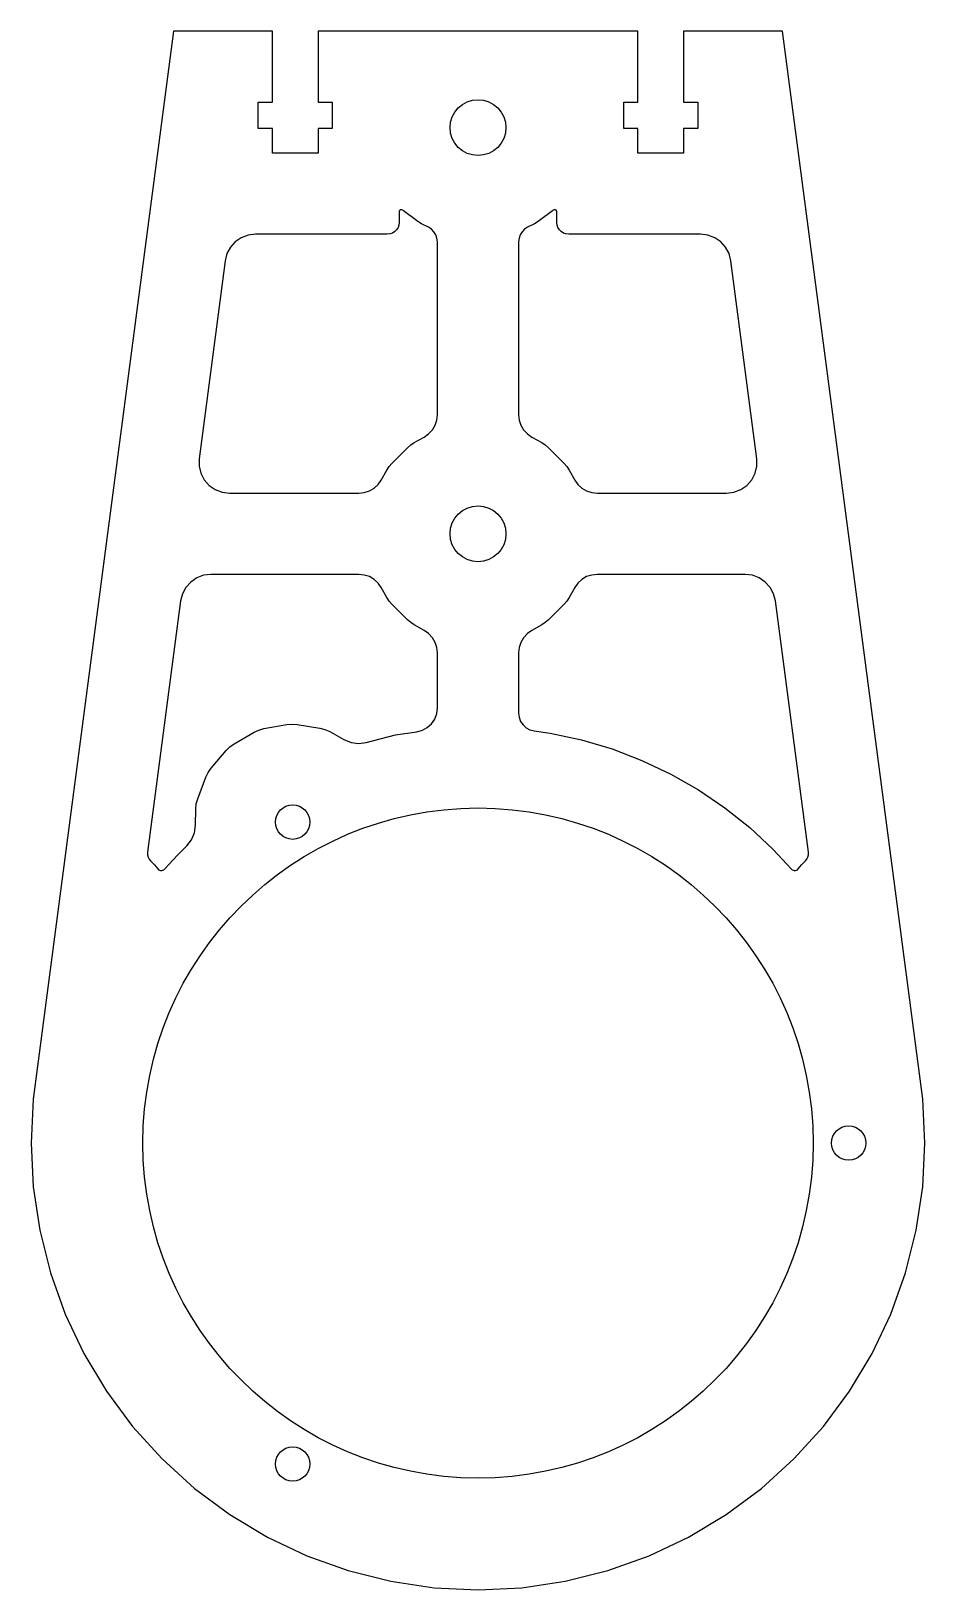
# Model space of a CAD drawing. Header units: millimetres. Extents: x 0 to 88, y 0 to 154.
import ezdxf

# ---------------------------------------------------------------- set-up
doc = ezdxf.new("R2010")
doc.units = ezdxf.units.MM
doc.layers.add('CUT', color=7, linetype='Continuous')

msp = doc.modelspace()

# ---------------------------------------------------------------- linework, layer by layer
at = {"layer": 'CUT'}
for points in [[(0, 44), (0.21, 39.69), (0.85, 35.42), (1.89, 31.23), (3.35, 27.16), (5.2, 23.26), (7.42, 19.55), (9.99, 16.09), (12.89, 12.89), (16.09, 9.99), (19.55, 7.42), (23.26, 5.2), (27.16, 3.35), (31.23, 1.89), (35.42, 0.85), (39.69, 0.21), (44, 0), (48.31, 0.21), (52.58, 0.85), (56.77, 1.89), (60.84, 3.35), (64.74, 5.2), (68.45, 7.42), (71.91, 9.99), (75.11, 12.89), (78.01, 16.09), (80.58, 19.55), (82.8, 23.26), (84.65, 27.16), (86.11, 31.23), (87.15, 35.42), (87.79, 39.69), (88, 44), (87.79, 48.31), (74, 153.5), (64.25, 153.5), (64.25, 146.5), (65.65, 146.5), (65.65, 143.9), (64.25, 143.9), (64.25, 141.5), (59.75, 141.5), (59.75, 143.9), (58.35, 143.9), (58.35, 146.5), (59.75, 146.5), (59.75, 153.5), (28.25, 153.5), (28.25, 146.5), (29.65, 146.5), (29.65, 143.9), (28.25, 143.9), (28.25, 141.5), (23.75, 141.5), (23.75, 143.9), (22.35, 143.9), (22.35, 146.5), (23.75, 146.5), (23.75, 153.5), (14, 153.5), (0.21, 48.31)], [(22.08, 133.5), (21.37, 133.41), (20.69, 133.16), (20.1, 132.75), (19.62, 132.22), (19.28, 131.59), (19.1, 130.89), (16.55, 111.39), (16.54, 110.66), (16.71, 109.96), (17.04, 109.31), (17.52, 108.76), (18.12, 108.35), (18.8, 108.09), (19.52, 108), (32.27, 108), (32.8, 108.06), (33.31, 108.22), (33.77, 108.49), (34.17, 108.86), (34.48, 109.29), (35.02, 110.27), (35.25, 110.62), (35.52, 110.93), (37.07, 112.48), (37.38, 112.75), (37.73, 112.98), (38.71, 113.52), (39.14, 113.83), (39.51, 114.23), (39.78, 114.69), (39.94, 115.2), (40, 115.73), (40, 132.75), (39.96, 133.11), (39.84, 133.45), (39.66, 133.75), (39.41, 134.01), (39.11, 134.2), (38.43, 134.54), (38.19, 134.68), (37.96, 134.84), (36.68, 135.81), (36.59, 135.86), (36.5, 135.89), (36.41, 135.9), (36.4, 135.9), (36.37, 135.9), (36.34, 135.89), (36.31, 135.87), (36.28, 135.84), (36.26, 135.81), (36.25, 135.78), (36.25, 135.75), (36.25, 134.68), (36.22, 134.41), (36.13, 134.17), (35.99, 133.94), (35.81, 133.76), (35.58, 133.62), (35.34, 133.53), (35.07, 133.5)], [(48.89, 134.2), (48.59, 134.01), (48.34, 133.75), (48.16, 133.45), (48.04, 133.11), (48, 132.75), (48, 115.73), (48.06, 115.2), (48.22, 114.69), (48.49, 114.23), (48.86, 113.83), (49.29, 113.52), (50.27, 112.98), (50.62, 112.75), (50.93, 112.48), (52.48, 110.93), (52.75, 110.62), (52.98, 110.27), (53.52, 109.29), (53.83, 108.86), (54.23, 108.49), (54.69, 108.22), (55.2, 108.06), (55.73, 108), (68.48, 108), (69.2, 108.09), (69.88, 108.35), (70.48, 108.76), (70.96, 109.31), (71.29, 109.96), (71.46, 110.66), (71.45, 111.39), (68.9, 130.89), (68.72, 131.59), (68.38, 132.22), (67.9, 132.75), (67.31, 133.16), (66.63, 133.41), (65.92, 133.5), (52.93, 133.5), (52.66, 133.53), (52.42, 133.62), (52.19, 133.76), (52.01, 133.94), (51.87, 134.17), (51.78, 134.41), (51.75, 134.68), (51.75, 135.75), (51.74, 135.79), (51.73, 135.82), (51.71, 135.86), (51.67, 135.88), (51.64, 135.89), (51.6, 135.9), (51.59, 135.9), (51.5, 135.89), (51.41, 135.86), (51.32, 135.81), (50.04, 134.84), (49.81, 134.68), (49.57, 134.54)], [(17.69, 100), (16.97, 99.91), (16.3, 99.66), (15.71, 99.25), (15.23, 98.72), (14.89, 98.09), (14.71, 97.39), (11.47, 72.64), (11.47, 72.4), (11.52, 72.17), (11.62, 71.96), (11.76, 71.78), (12.14, 71.4), (12.48, 70.99), (12.55, 70.92), (12.65, 70.87), (12.75, 70.84), (12.86, 70.83), (12.96, 70.86), (13.06, 70.91), (13.14, 70.98), (14.43, 72.4), (15.32, 73.27), (15.78, 73.86), (16.08, 74.55), (16.19, 75.3), (16.21, 76.9), (16.26, 77.41), (16.4, 77.91), (17.21, 80.04), (17.43, 80.5), (17.73, 80.92), (19.2, 82.66), (19.56, 83.02), (19.99, 83.32), (21.96, 84.46), (22.42, 84.67), (22.92, 84.81), (25.16, 85.22), (25.67, 85.26), (26.19, 85.22), (28.43, 84.85), (28.93, 84.73), (29.4, 84.52), (30.8, 83.74), (31.5, 83.46), (32.25, 83.36), (33, 83.45), (35.88, 84.19), (37.98, 84.5), (38.52, 84.65), (39.01, 84.92), (39.43, 85.3), (39.74, 85.76), (39.93, 86.29), (40, 86.85), (40, 92.27), (39.94, 92.8), (39.78, 93.31), (39.51, 93.77), (39.14, 94.17), (38.71, 94.48), (37.73, 95.02), (37.38, 95.25), (37.07, 95.52), (35.52, 97.07), (35.25, 97.38), (35.02, 97.73), (34.48, 98.71), (34.17, 99.14), (33.77, 99.51), (33.31, 99.78), (32.8, 99.94), (32.27, 100)], [(49.29, 94.48), (48.86, 94.17), (48.49, 93.77), (48.22, 93.31), (48.06, 92.8), (48, 92.27), (48, 86.35), (48.05, 85.93), (48.2, 85.53), (48.44, 85.18), (48.75, 84.9), (49.12, 84.7), (49.53, 84.6), (51.12, 84.38), (54.19, 83.71), (57.2, 82.82), (60.14, 81.69), (62.98, 80.34), (65.71, 78.78), (68.31, 77.02), (70.77, 75.06), (73.07, 72.91), (74.86, 70.97), (74.94, 70.9), (75.03, 70.86), (75.14, 70.83), (75.25, 70.84), (75.35, 70.87), (75.45, 70.92), (75.52, 70.99), (75.86, 71.4), (76.24, 71.78), (76.38, 71.96), (76.48, 72.17), (76.53, 72.4), (76.53, 72.64), (73.29, 97.39), (73.11, 98.09), (72.77, 98.72), (72.29, 99.25), (71.7, 99.66), (71.03, 99.91), (70.31, 100), (55.73, 100), (55.2, 99.94), (54.69, 99.78), (54.23, 99.51), (53.83, 99.14), (53.52, 98.71), (52.98, 97.73), (52.75, 97.38), (52.48, 97.07), (50.93, 95.52), (50.62, 95.25), (50.27, 95.02)]]:
    msp.add_lwpolyline(points, close=True, dxfattribs=at)
for centre, radius in [((44, 144), 2.75), ((44, 104), 2.75), ((44, 44), 33), ((25.75, 75.61), 1.7), ((80.5, 44), 1.7), ((25.75, 12.39), 1.7)]:
    msp.add_circle(centre, radius, dxfattribs=at)

doc.saveas('drawing.dxf')
